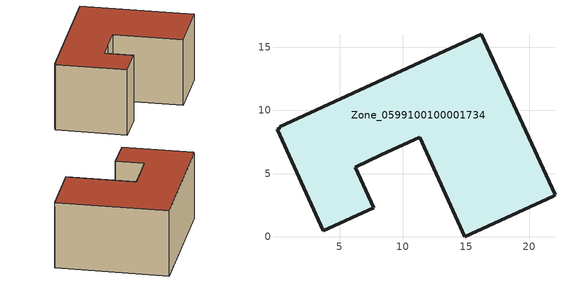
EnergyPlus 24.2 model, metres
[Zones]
Zone_0599100100001734
 floor ground (C_G): 0.24,8.71 16.2,16.04 22.02,3.33 21.89,3.23 14.9,0 11.31,7.89 8.29,6.49 6.23,5.51 7.71,2.3 3.7,0.49 0.04,8.5 0.28,8.61 z0
 wall outside (C_F): 7.71,2.3 6.23,5.51 8.29,6.49 11.31,7.89 14.9,0 21.89,3.23 22.02,3.33 16.2,16.04 0.24,8.71 0.28,8.61 0.04,8.5 3.7,0.49 7.71,2.3 z0:8.59
 roof outside (C_R): 0.28,8.61 0.04,8.5 3.7,0.49 7.71,2.3 6.23,5.51 8.29,6.49 11.31,7.89 14.9,0 21.89,3.23 22.02,3.33 16.2,16.04 0.24,8.71 z8.59
[BUILDING]
Pand.0599100100001734: North Axis=0; Terrain=City; Loads Convergence Tolerance Value=0.04; Temperature Convergence Tolerance Value=0.4; Solar Distribution=FullExterior; Maximum Number of Warmup Days=25; Minimum Number of Warmup Days=1
[Site:Location]
Rotterdam.The.Hague.AP_ZH_NLD Design_Conditions: Latitude=51.96; Longitude=4.45; Time Zone=1; Elevation=-4.5
[SITE:GROUNDTEMPERATURE:BUILDINGSURFACE]
18, 18, 18, 18, 18, 18, 18, 18, 18, 18, 18, 18
[MATERIAL] Thermal Absorptance=0.9; Solar Absorptance=0.7; Visible Absorptance=0.7
Name | Roughness | Thickness | Conductivity | Density | Specific Heat
G.D.2006-2014 | MediumSmooth | 0.15 | 0.06 | 540 | 1210
F.D.2006-2014 | Rough | 0.3 | 0.12 | 1920 | 840
R.D.2006-2014 | MediumRough | 0.2 | 0.08 | 1500 | 1000
[CONSTRUCTION]
C_G: G.D.2006-2014
C_F: F.D.2006-2014
C_R: R.D.2006-2014
[ZONE]
Zone_0599100100001734: Type=1; Multiplier=1; Ceiling Height=Autocalculate; Volume=Autocalculate; Floor Area=autocalculate; Part of Total Floor Area=Yes
[ZONEINFILTRATION:DESIGNFLOWRATE]
Infil_Zone_0599100100001734: Zone or ZoneList or Space or SpaceList=Zone_0599100100001734; Schedule=AlwaysOn; Design Flow Rate Calculation Method=Flow/Area; Flow Rate per Floor Area=0.0021; Constant Term Coefficient=1; Temperature Term Coefficient=0; Velocity Term Coefficient=0; Velocity Squared Term Coefficient=0
[HVACTEMPLATE:ZONE:IDEALLOADSAIRSYSTEM]
Zone_0599100100001734: Maximum Heating Supply Air Temperature=50; Minimum Cooling Supply Air Temperature=13; Maximum Heating Supply Air Humidity Ratio=0.0156; Minimum Cooling Supply Air Humidity Ratio=0.0077; Heating Limit=NoLimit; Cooling Limit=NoLimit; Dehumidification Control Type=ConstantSensibleHeatRatio; Cooling Sensible Heat Ratio=0.7; Dehumidification Setpoint=60; Humidification Control Type=None; Humidification Setpoint=30; Outdoor Air Method=None; Outdoor Air Flow Rate per Person=0.00944; Outdoor Air Flow Rate per Zone Floor Area=0; Outdoor Air Flow Rate per Zone=0; Demand Controlled Ventilation Type=None; Outdoor Air Economizer Type=NoEconomizer; Heat Recovery Type=None; Sensible Heat Recovery Effectiveness=0.7; Latent Heat Recovery Effectiveness=0.65
[ZONECONTROL:THERMOSTAT]
ThermostatControl_Zone_0599100100001734: Zone or ZoneList=Zone_0599100100001734; Control Type Schedule=DualSetpointControlType; Control 1=Thermostat_Zone_0599100100001734; Temperature Difference Between Cutout And Setpoint=0
[THERMOSTATSETPOINT:DUALSETPOINT]
Thermostat_Zone_0599100100001734: Heating Setpoint Temperature Schedule=HeatingSetpoint_Zone_0599100100001734; Cooling Setpoint Temperature Schedule=CoolingSetpoint_Zone_0599100100001734
[SCHEDULE:COMPACT]
HeatingSetpoint_Zone_0599100100001734: Through: 12/31, For: AllDays, Until: 24:00, 21
CoolingSetpoint_Zone_0599100100001734: Through: 12/31, For: AllDays, Until: 24:00, 24
DualSetpointControlType: Through: 12/31, For: AllDays, Until: 24:00, 4
AlwaysOn: Through: 12/31, For: AllDays, Until: 24:00, 1
